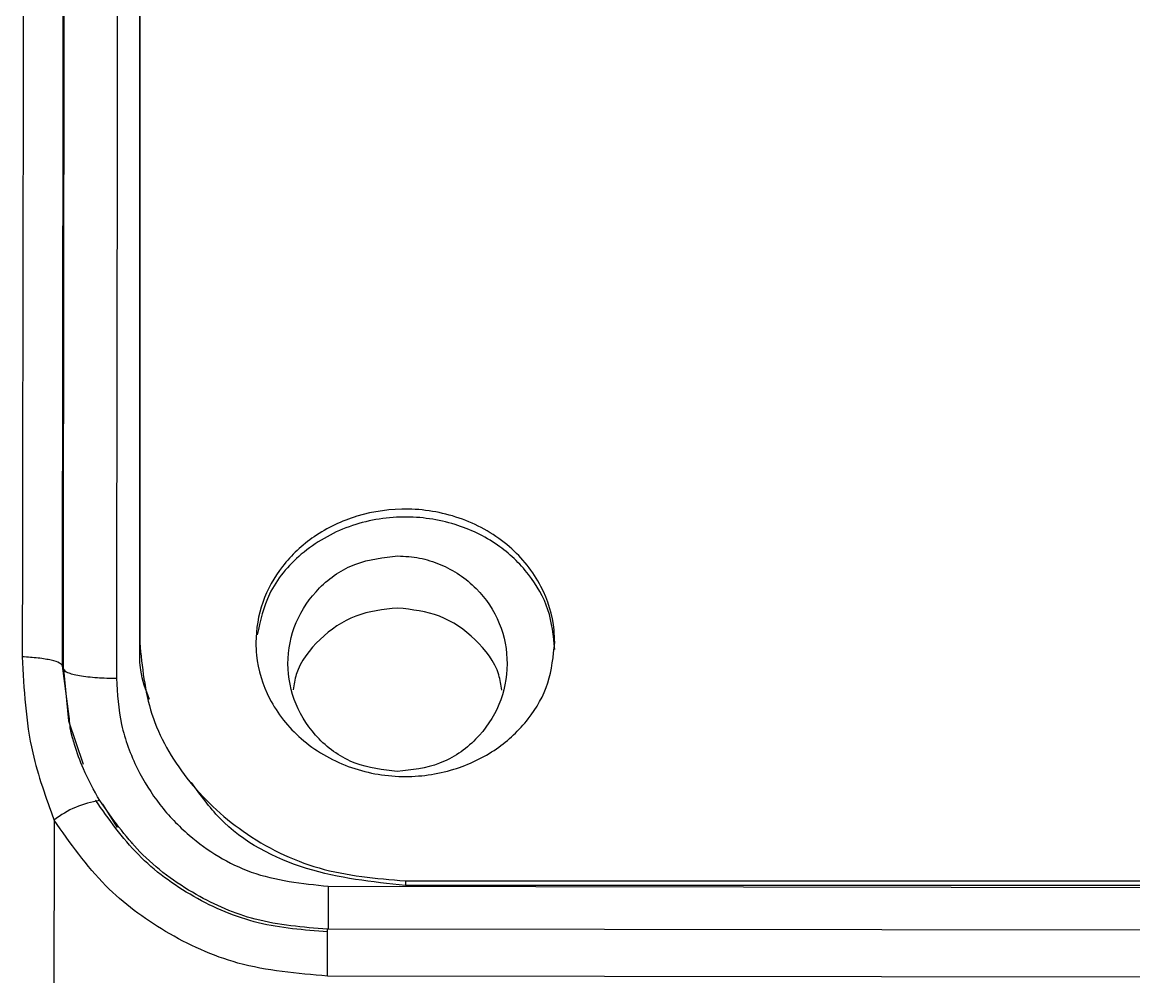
# Model space of a CAD drawing. Header units: millimetres. Extents: x 2404 to 4548, y 1024 to 2541.
# Drawn here: x 2914.55 to 2931.29, y 2222.53 to 2236.89 of the extents above; entities that cross this region are included whole.
import ezdxf

# ---------------------------------------------------------------- set-up
doc = ezdxf.new("R2010")
doc.units = ezdxf.units.MM

msp = doc.modelspace()

# ---------------------------------------------------------------- linework, layer by layer
at = {"color": 7, "linetype": 'Continuous', "lineweight": 25}
for p, q in [((2916.32, 2227.457), (2916.32, 2227.558)), ((2915.156, 2227.207), (2915.17, 2227.159)), ((2915.258, 2226.444), (2915.156, 2227.207)), ((2915.17, 2227.159), (2915.248, 2226.378)), ((2915.248, 2226.378), (2915.469, 2225.727)), ((2915.761, 2225.124), (2915.978, 2224.775)), ((2916.202, 2224.533), (2916.202, 2224.561)), ((2920.32, 2223.971), (2956.088, 2223.971)), ((2920.32, 2223.971), (2920.32, 2223.902)), ((2919.16, 2223.89), (2955.897, 2223.838)), ((2955.99, 2223.903), (2920.32, 2223.902)), ((2919.147, 2223.243), (2919.144, 2223.243)), ((2954.53, 2223.197), (2919.147, 2223.246)), ((2951.969, 2222.494), (2919.146, 2222.539))]:
    msp.add_line(p, q, dxfattribs=at)
at = {"color": 7, "linetype": 'Continuous', "lineweight": 25, "flags": 128}
for points in [[(2915.031, 2224.886), (2915.02, 2219.438), (2915.008, 2213.96), (2914.996, 2208.479), (2914.985, 2203.023), (2914.973, 2197.619), (2914.962, 2192.293), (2914.951, 2187.072), (2914.94, 2181.981)], [(2919.16, 2223.89), (2919.159, 2223.742), (2919.159, 2223.603), (2919.159, 2223.479), (2919.159, 2223.374), (2919.159, 2223.291), (2919.159, 2223.246)], [(2919.146, 2222.539), (2919.146, 2222.69), (2919.146, 2222.831), (2919.146, 2222.959), (2919.146, 2223.067), (2919.147, 2223.152), (2919.147, 2223.211), (2919.147, 2223.242), (2919.147, 2223.246)]]:
    msp.add_lwpolyline(points, dxfattribs=at)
at = {"color": 7, "linetype": 'Continuous', "lineweight": 25}
msp.add_arc((2915.92, 2223.753), 1.44, 98.0719, 128.1126, dxfattribs=at)
for points, knots in [([(2916.319, 2292.358), (2916.319, 2292.254), (2916.319, 2291.734), (2916.319, 2290.367), (2916.319, 2288.207), (2916.319, 2285.588), (2916.319, 2283.126), (2916.319, 2279.618), (2916.319, 2276.475), (2916.319, 2272.16), (2916.319, 2267.473), (2916.319, 2262.341), (2916.319, 2256.917), (2916.319, 2252.358), (2916.319, 2246.436), (2916.32, 2241.53), (2916.32, 2234.851), (2916.32, 2230.558), (2916.32, 2227.557)], [0, 0, 0, 0, 0.020124, 0.100733, 0.181328, 0.221587, 0.302184, 0.342442, 0.423039, 0.463298, 0.543894, 0.624491, 0.664749, 0.745346, 0.785604, 0.8662, 0.906458, 1, 1, 1, 1]), ([(2914.65, 2291.41), (2914.65, 2291.439), (2914.651, 2291.527), (2914.649, 2290.541), (2914.646, 2288.528), (2914.642, 2285.465), (2914.637, 2282.077), (2914.631, 2278.739), (2914.627, 2275.67), (2914.621, 2272.026), (2914.615, 2267.756), (2914.607, 2263.11), (2914.6, 2258.163), (2914.592, 2252.993), (2914.583, 2247.308), (2914.573, 2241.111), (2914.562, 2234.428), (2914.554, 2229.737), (2914.551, 2227.343)], [0, 0, 0, 0, 0.039342, 0.122943, 0.206183, 0.289063, 0.371582, 0.416612, 0.465601, 0.518547, 0.575452, 0.636313, 0.690059, 0.746552, 0.805793, 0.867782, 0.932518, 1, 1, 1, 1]), ([(2915.156, 2227.207), (2915.16, 2230.507), (2915.169, 2237.105), (2915.182, 2246.535), (2915.194, 2255.416), (2915.205, 2263.573), (2915.215, 2270.874), (2915.223, 2277.191), (2915.23, 2282.415), (2915.235, 2286.464), (2915.238, 2288.867), (2915.239, 2290.181), (2915.239, 2290.502), (2915.239, 2290.663)], [0, 0, 0, 0, 0.0981345, 0.196269, 0.2944034, 0.3925379, 0.4906723, 0.5888066, 0.686941, 0.7850753, 0.8832097, 0.9416048, 1, 1, 1, 1]), ([(2915.17, 2227.159), (2915.173, 2229.544), (2915.179, 2234.251), (2915.189, 2241), (2915.197, 2247.343), (2915.205, 2253.238), (2915.213, 2258.668), (2915.22, 2264.401), (2915.228, 2270.17), (2915.235, 2275.65), (2915.241, 2280.118), (2915.245, 2283.64), (2915.249, 2286.303), (2915.251, 2288.203), (2915.252, 2289.434), (2915.253, 2289.949), (2915.253, 2290.098), (2915.253, 2290.123)], [0, 0, 0, 0, 0.07139, 0.140843, 0.208359, 0.273937, 0.337578, 0.399281, 0.488173, 0.572709, 0.652888, 0.72871, 0.800173, 0.867277, 0.930021, 0.988406, 1, 1, 1, 1]), ([(2916.051, 2289.34), (2916.051, 2289.247), (2916.051, 2289.077), (2916.05, 2288.63), (2916.05, 2288.089), (2916.049, 2287.413), (2916.048, 2286.606), (2916.047, 2285.666), (2916.046, 2284.594), (2916.044, 2282.885), (2916.04, 2280.199), (2916.035, 2276.049), (2916.028, 2270.832), (2916.021, 2265.226), (2916.013, 2259.548), (2916.006, 2254.081), (2915.998, 2248.068), (2915.989, 2241.521), (2915.979, 2234.478), (2915.972, 2229.536), (2915.969, 2227.022)], [0, 0, 0, 0, 0.037781, 0.069081, 0.100468, 0.131943, 0.163506, 0.195157, 0.226895, 0.258722, 0.330934, 0.408983, 0.49287, 0.582593, 0.645672, 0.711347, 0.779618, 0.850484, 0.923944, 1, 1, 1, 1]), ([(2916.32, 2227.456), (2916.32, 2228.104), (2916.32, 2231.344), (2916.32, 2237.109), (2916.32, 2243.326), (2916.319, 2249.361), (2916.319, 2253.991), (2916.319, 2257.802), (2916.319, 2259.246), (2916.319, 2259.642)], [0, 0, 0, 0, 0.056256, 0.281605, 0.506911, 0.619454, 0.844767, 0.95731, 1, 1, 1, 1]), ([(2922.57, 2227.557), (2922.549, 2227.352), (2922.508, 2226.94), (2922.186, 2226.38), (2921.698, 2225.92), (2921.038, 2225.607), (2920.257, 2225.499), (2919.444, 2225.65), (2918.732, 2226.064), (2918.247, 2226.669), (2918.085, 2227.205), (2918.059, 2227.699), (2918.141, 2228.175), (2918.451, 2228.733), (2918.943, 2229.19), (2919.601, 2229.502), (2920.382, 2229.609), (2921.195, 2229.459), (2921.907, 2229.048), (2922.39, 2228.446), (2922.558, 2227.912), (2922.568, 2227.62), (2922.57, 2227.557)], [0, 0, 0, 0, 0.046276, 0.092718, 0.141712, 0.195186, 0.253683, 0.315262, 0.376916, 0.434375, 0.485818, 0.499994, 0.546246, 0.592694, 0.641795, 0.695152, 0.753509, 0.815387, 0.876849, 0.934145, 0.985724, 1, 1, 1, 1]), ([(2922.57, 2227.456), (2922.549, 2227.658), (2922.509, 2228.063), (2922.192, 2228.612), (2921.711, 2229.065), (2921.056, 2229.378), (2920.276, 2229.49), (2919.455, 2229.347), (2918.741, 2228.937), (2918.24, 2228.347), (2918.137, 2227.885), (2918.09, 2227.674)], [0, 0, 0, 0, 0.0944513, 0.189257, 0.2897017, 0.4001456, 0.521769, 0.6506714, 0.7799067, 0.8996655, 1, 1, 1, 1]), ([(2920.199, 2225.616), (2919.982, 2225.642), (2919.544, 2225.693), (2918.995, 2226.076), (2918.636, 2226.614), (2918.511, 2227.244), (2918.637, 2227.875), (2919.003, 2228.412), (2919.553, 2228.79), (2919.99, 2228.838), (2920.206, 2228.862)], [0, 0, 0, 0, 0.1258291, 0.2535561, 0.3764248, 0.4989128, 0.6236721, 0.747541, 0.8747163, 1, 1, 1, 1]), ([(2920.206, 2228.862), (2920.316, 2228.856), (2920.534, 2228.843), (2920.954, 2228.71), (2921.414, 2228.406), (2921.772, 2227.863), (2921.894, 2227.236), (2921.767, 2226.608), (2921.404, 2226.071), (2920.854, 2225.69), (2920.416, 2225.641), (2920.199, 2225.616)], [0, 0, 0, 0, 0.063647, 0.126728, 0.254765, 0.378014, 0.500896, 0.623844, 0.746999, 0.874414, 1, 1, 1, 1]), ([(2920.205, 2228.078), (2919.988, 2228.054), (2919.554, 2228.007), (2919.017, 2227.629), (2918.688, 2227.214), (2918.643, 2226.925), (2918.631, 2226.847)], [0, 0, 0, 0, 0.296568, 0.593137, 0.889705, 1, 1, 1, 1]), ([(2921.773, 2226.842), (2921.761, 2226.92), (2921.717, 2227.208), (2921.391, 2227.624), (2920.855, 2228.004), (2920.422, 2228.053), (2920.205, 2228.078)], [0, 0, 0, 0, 0.109464, 0.406309, 0.703155, 1, 1, 1, 1]), ([(2916.32, 2227.557), (2916.356, 2227.192), (2916.43, 2226.461), (2917, 2225.465), (2917.867, 2224.652), (2919.015, 2224.082), (2919.88, 2224.008), (2920.32, 2223.971)], [0, 0, 0, 0, 0.18467, 0.369999, 0.565857, 0.779451, 1, 1, 1, 1]), ([(2914.551, 2227.343), (2914.576, 2226.856), (2914.619, 2226.014), (2914.909, 2225.221), (2915.031, 2224.886)], [0, 0, 0, 0, 0.578809, 1, 1, 1, 1]), ([(2915.156, 2227.207), (2915.146, 2227.222), (2915.127, 2227.252), (2914.996, 2227.293), (2914.8, 2227.327), (2914.633, 2227.337), (2914.551, 2227.343)], [0, 0, 0, 0, 0.236435, 0.490512, 0.749718, 1, 1, 1, 1]), ([(2916.467, 2226.7), (2916.412, 2226.845), (2916.321, 2227.091), (2916.32, 2227.35), (2916.32, 2227.456)], [0, 0, 0, 0, 0.593259, 1, 1, 1, 1]), ([(2915.17, 2227.159), (2915.184, 2227.141), (2915.214, 2227.105), (2915.402, 2227.059), (2915.667, 2227.027), (2915.871, 2227.023), (2915.969, 2227.022)], [0, 0, 0, 0, 0.241134, 0.500716, 0.759899, 1, 1, 1, 1]), ([(2915.969, 2227.022), (2915.984, 2226.787), (2916.013, 2226.317), (2916.257, 2225.671), (2916.606, 2225.106), (2917.155, 2224.538), (2918.003, 2224.012), (2918.764, 2223.932), (2919.16, 2223.89)], [0, 0, 0, 0, 0.143067, 0.286609, 0.415374, 0.544382, 0.763169, 1, 1, 1, 1]), ([(2915.718, 2225.179), (2915.631, 2225.337), (2915.482, 2225.608), (2915.365, 2225.933), (2915.315, 2226.099), (2915.302, 2226.144), (2915.298, 2226.158), (2915.271, 2226.254), (2915.265, 2226.35), (2915.258, 2226.444)], [0, 0, 0, 0, 0.397048, 0.683244, 0.759352, 0.780646, 0.787103, 0.790766, 1, 1, 1, 1]), ([(2920.32, 2223.902), (2919.819, 2223.955), (2918.817, 2224.061), (2917.66, 2224.667), (2917.235, 2225.264), (2917.102, 2225.451)], [0, 0, 0, 0, 0.406708, 0.814485, 1, 1, 1, 1]), ([(2919.147, 2223.205), (2918.795, 2223.231), (2918.093, 2223.284), (2917.115, 2223.702), (2916.256, 2224.327), (2915.855, 2224.899), (2915.655, 2225.185)], [0, 0, 0, 0, 0.250073, 0.500024, 0.749959, 1, 1, 1, 1]), ([(2919.144, 2223.243), (2918.778, 2223.273), (2918.089, 2223.328), (2917.122, 2223.75), (2916.3, 2224.352), (2915.907, 2224.911), (2915.718, 2225.179)], [0, 0, 0, 0, 0.266066, 0.500454, 0.760276, 1, 1, 1, 1]), ([(2919.146, 2222.539), (2918.69, 2222.577), (2917.836, 2222.649), (2916.703, 2223.166), (2915.732, 2223.886), (2915.273, 2224.541), (2915.031, 2224.886)], [0, 0, 0, 0, 0.2747244, 0.5156261, 0.7443937, 1, 1, 1, 1])]:
    msp.add_open_spline(points, degree=3, knots=knots, dxfattribs=at)

doc.saveas('drawing.dxf')
